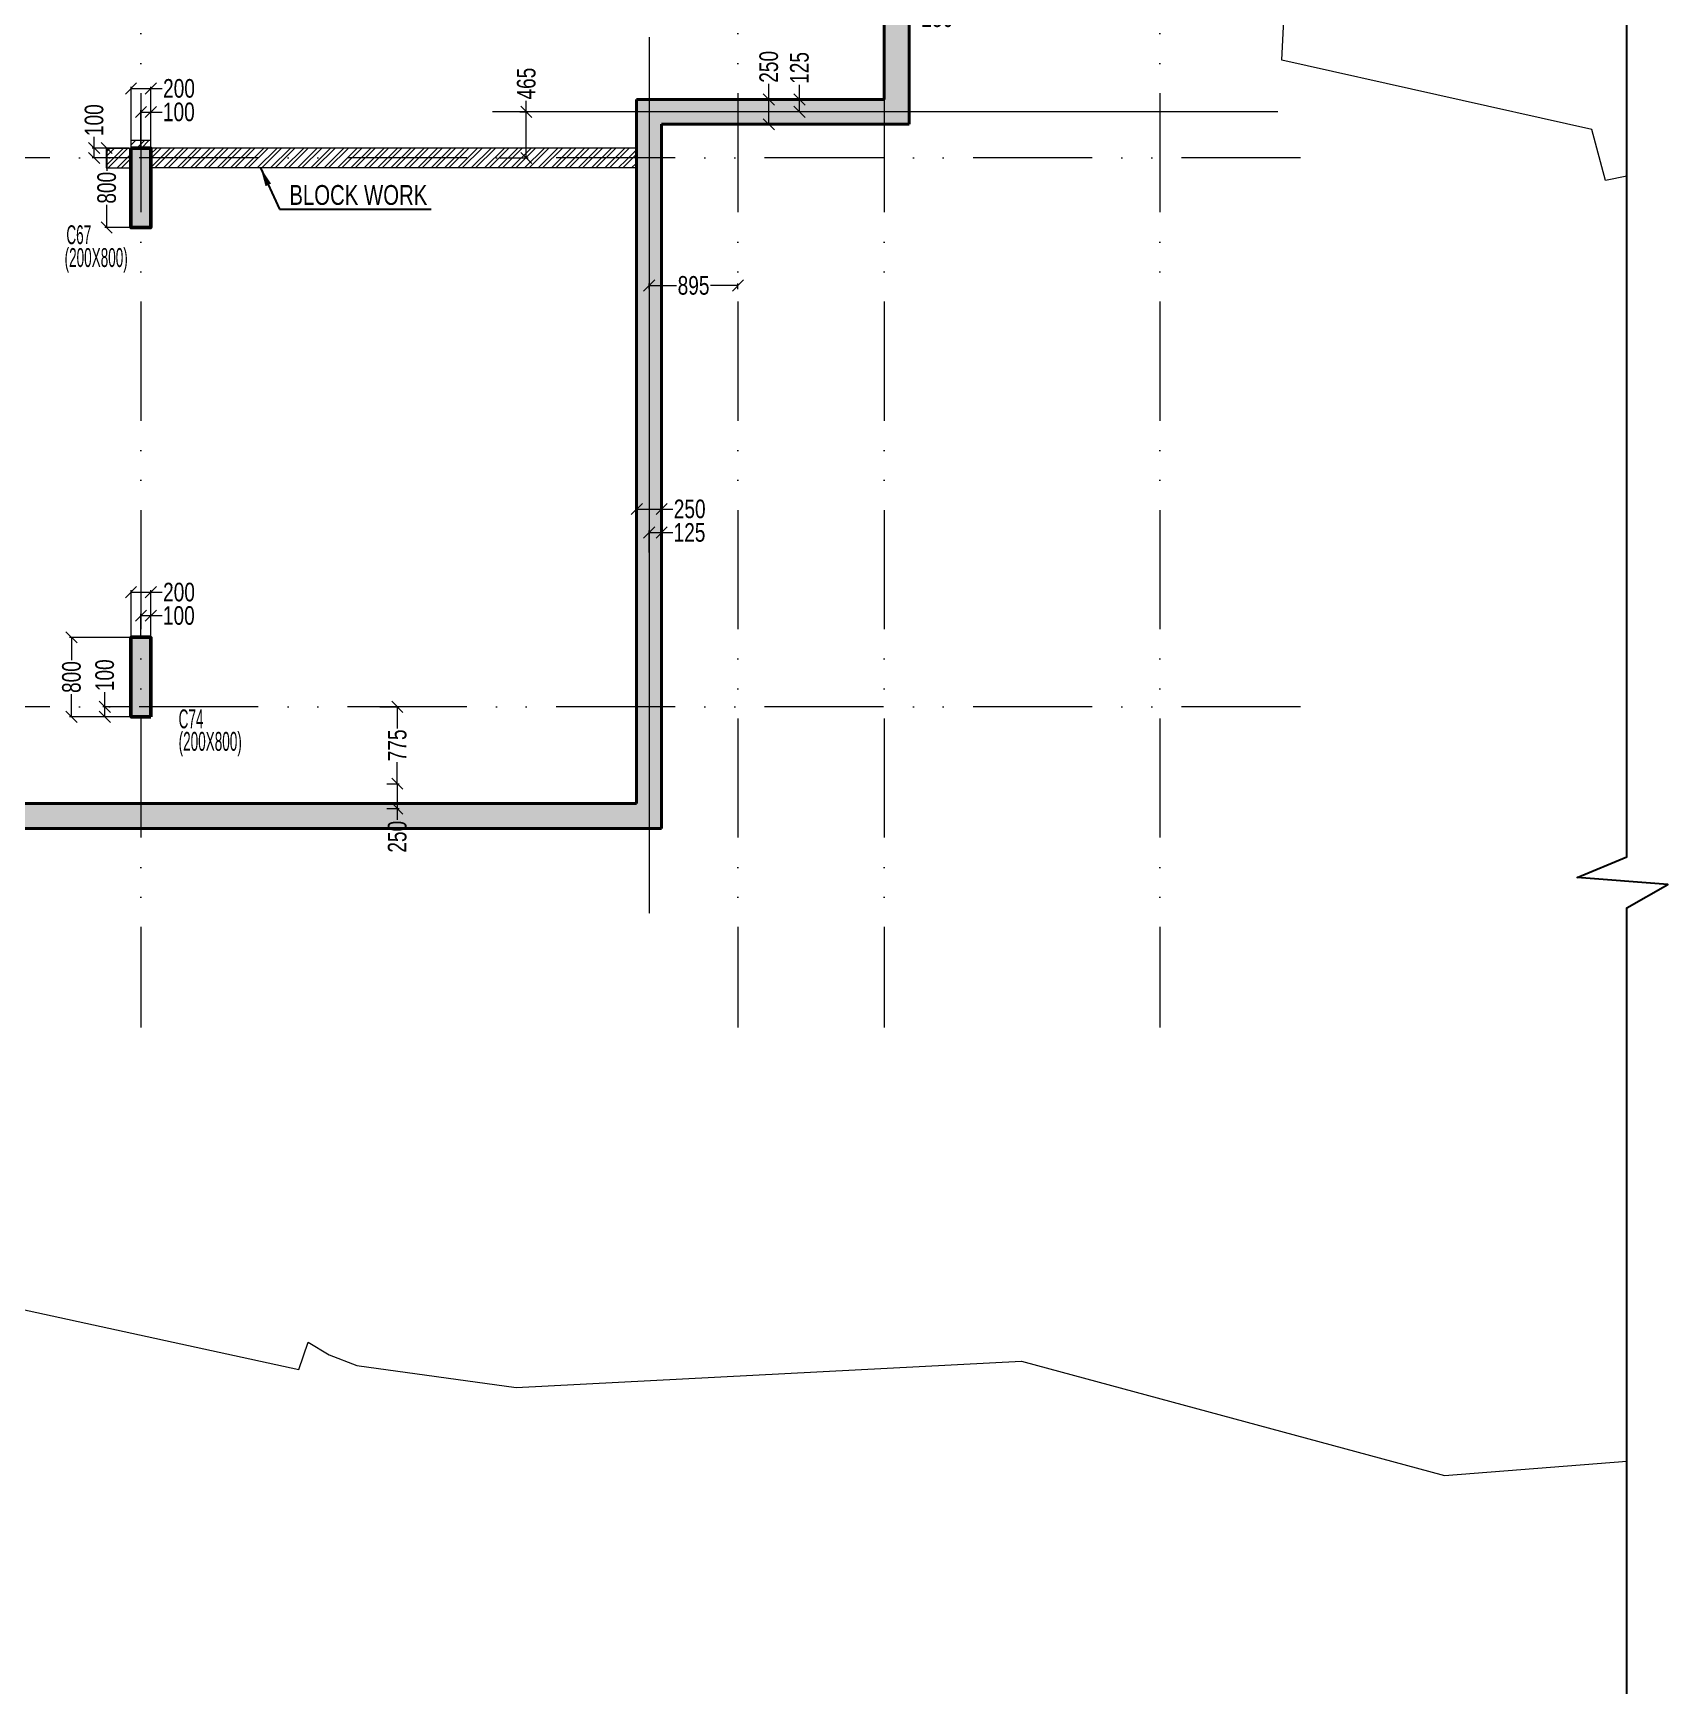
# Model space of a CAD drawing. Header units: millimetres. Extents: x 359 to 43503, y 1365 to 61403.
# Drawn here: x 27035 to 43503, y 1365 to 18096 of the extents above; entities that cross this region are included whole.
import ezdxf

# ---------------------------------------------------------------- set-up
doc = ezdxf.new("R2010")
doc.units = ezdxf.units.MM
doc.linetypes.add('ACAD_ISO04W100', pattern=[30, 24, -3, 0, -3])
doc.linetypes.add('ACAD_ISO12W100', pattern=[21, 12, -3, 0, -3, 0, -3])
for name, color, linetype, lineweight in [('-STR-WALL HAT', 250, 'Continuous', 20), ('A-ANNO-DIMS', 8, 'Continuous', 15), ('A-ANNO-GRID-LINE', 9, 'ACAD_ISO04W100', 20), ('A-CLMN', 5, 'Continuous', 50), ('A-CONC', 5, 'Continuous', 40), ('A-CONC-PATT', 253, 'Continuous', 0), ('Block work', 2, 'Continuous', 13), ('ESGridAnnotations', 181, 'Continuous', 20), ('S-COLS-IDEN', 4, 'Continuous', 9), ('S-FNDN-IDEN', 4, 'Continuous', 9), ('STR-COL-DIM', 8, 'Continuous', 18), ('STR-GRID-LINE', 8, 'ACAD_ISO04W100', 15)]:
    doc.layers.add(name, color=color, linetype=linetype, lineweight=lineweight)
doc.layers.add('CHECK LAYER', color=1, linetype='Continuous', plot=False)
doc.layers.add('COMMENTS', color=1, linetype='Continuous')
doc.layers.add('TEMP', color=8, linetype='Continuous')
doc.styles.add('SOBHA', font='swisscl.ttf')
doc.styles.add('Swis721 LtCn BT', font='swisscl.ttf', dxfattribs={"width": 0.7, "height": 250})
doc.styles.add('Swis721 LtCn BT_B', font='', dxfattribs={"width": 0.9, "height": 250})
doc.styles.get('Swis721 LtCn BT_B').set_extended_font_data('Swis721 LtCn BT', bold=True)
doc.dimstyles.new('S-75', dxfattribs={"dimscale": 75, "dimtxt": 2.5, "dimasz": 1.5, "dimexe": 0.25, "dimexo": 0.25, "dimgap": 0.1, "dimtad": 0, "dimdec": 0, "dimzin": 0, "dimdsep": 46, "dimtxsty": 'SOBHA', "dimblk": 'OBLIQUE', "dimcen": 0.09, "dimclrd": 9, "dimclre": 9, "dimclrt": 6, "dimadec": 5, "dimazin": 0, "dimtfac": 1, "dimtdec": 0, "dimtmove": 0, "dimatfit": 3, "dimfxl": 0.18, "dimtolj": 1, "dimtzin": 0, "dimlwd": -1, "dimlwe": -1, "dimarcsym": 0})

# ---------------------------------------------------------------- blocks, each defined once
blk = doc.blocks.new('A$Ca94b9103')
at = {"layer": '-STR-WALL HAT'}
h = blk.add_hatch(dxfattribs=at)
h.set_pattern_fill('AR-CONC', color=8, style=0)
h.set_pattern_definition([(50, (-0.37, 0), (182.1847, -15.9391), [19.05, -209.55]), (355, (-0.37, 0), (-35.2434, 191.0568), [15.24, -167.6406]), (100.45144, (14.81, -1.33), (146.94125, 175.11775), [16.19, -178.0902]), (46.1842, (-0.37, 50.8), (271.079, -42.0423), [28.575, -314.325]), (96.6356, (22.22, 47.3), (237.4041, 247.4261), [24.285, -267.1356]), (351.18415, (-0.37, 50.8), (237.4041, 247.4261), [22.86, -251.4597]), (21, (25.03, 38.1), (151.6144, -102.2652), [19.05, -209.55]), (326, (25.03, 38.1), (61.802, 184.188), [15.24, -167.64]), (71.45144, (37.66, 29.58), (213.4164, 81.9228), [16.19, -178.0899]), (37.5, (-0.37, 0), (3.0886, 84.55504), [0, -165.608, 0, -170.18, 0, -168.275]), (7.5, (-0.37, 0), (66.81966, 100.18057), [0, -97.028, 0, -161.798, 0, -64.135]), (327.5, (-57.01, 0), (135.5906, -5.72874), [0, -63.5, 0, -198.12, 0, -262.89]), (317.5, (-82.41, 0), (148.1292, 25.4265), [0, -82.55, 0, -131.572, 0, -186.69])])
edge = h.paths.add_edge_path()
edge.add_line((18391, 6406), (18391, 51))
edge.add_line((18391, 51), (8201, 51))
edge.add_line((8201, 51), (8201, 47))
edge.add_line((8201, 47), (7951, 47))
edge.add_line((7951, 47), (7950, -199))
edge.add_line((7950, -199), (29145, -199))
edge.add_line((29145, -199), (29146, 6895))
edge.add_line((29146, 6895), (31641, 6895))
edge.add_line((31641, 6895), (31641, 10406))
edge.add_line((31646, 10406), (31391, 10406))
edge.add_line((31391, 10406), (31391, 7145))
edge.add_line((31391, 7145), (28896, 7145))
edge.add_line((28896, 7145), (28896, 51))
edge.add_line((28896, 51), (18147, 51))
edge.add_line((18641, 51), (18641, 6656))
edge.add_line((18641, 6656), (16201, 6656))
edge.add_line((16201, 6656), (16200, 6406))
edge.add_line((16200, 6406), (18391, 6406))
at = {"layer": 'A-CONC-PATT'}
h = blk.add_hatch(color=256, dxfattribs=at)
h.dxf.hatch_style = 1
h.paths.add_polyline_path([(24000, 6656), (23800, 6656), (23800, 5855), (24000, 5855)])
h = blk.add_hatch(color=256, dxfattribs=at)
h.dxf.hatch_style = 1
h.paths.add_polyline_path([(23800, 926), (24000, 926), (24000, 1726), (23800, 1726)])
h = blk.add_hatch(color=256, dxfattribs=at)
h.dxf.hatch_style = 1
h.paths.add_polyline_path([(23800, 926), (24000, 926), (24000, 1726), (23800, 1726)])
at = {"layer": 'Block work', "linetype": 'ByBlock'}
h = blk.add_hatch(dxfattribs=at)
h.set_pattern_fill('ANSI32', color=0, scale=10)
h.set_pattern_definition([(45, (200923.71, 1703718.63), (-67.351921, 67.351921), []), (45, (200968.61, 1703718.63), (-67.351921, 67.351921), [])])
h.paths.add_polyline_path([(21500, 6655), (20850, 6655), (20850, 6456), (21500, 6456)])
h.paths.add_polyline_path([(23800, 6655), (23550, 6655), (23550, 6456), (23800, 6456)])
h.paths.add_polyline_path([(24000, 6731), (23800, 6731), (23800, 6656), (24000, 6656)])
h = blk.add_hatch(dxfattribs=at)
h.set_pattern_fill('ANSI32', color=0, scale=10)
h.set_pattern_definition([(45, (200921.63, 1795788.48), (-67.351921, 67.351921), []), (45, (200966.53, 1795788.48), (-67.351921, 67.351921), [])])
h.paths.add_polyline_path([(28793, 6455), (28793, 6655), (28793, 6655), (28792, 6455), (28894, 6455), (28894, 6655), (23998, 6655), (23998, 6455)])
at = {"layer": 'A-CLMN', "elevation": -1}
for points in [[(23800, 6656), (24000, 6656), (24000, 5855), (23800, 5855)], [(24000, 926), (23800, 926), (23800, 1726), (24000, 1726)], [(24000, 926), (23800, 926), (23800, 1726), (24000, 1726)]]:
    blk.add_lwpolyline(points, close=True, dxfattribs=at)
at = {"layer": 'A-CONC', "ltscale": 50}
for p, q in [((31390, 7146, -1), (31390, 10156, -1)), ((31640, 6896, -1), (31640, 10156)), ((28895, 7146, -1), (31390, 7146, -1)), ((28895, 6656, -1), (28895, 7146, -1)), ((29145, -199, -1), (29145, 6896, -1)), ((29145, 6896, -1), (31640, 6896, -1)), ((28895, 51, -1), (28895, 6656, -1)), ((17245, 51, -1), (28895, 51, -1))]:
    blk.add_line(p, q, dxfattribs=at)
at = {"layer": 'A-CONC', "ltscale": 50, "elevation": -1}
blk.add_lwpolyline([(7950, -199), (29145, -199)], dxfattribs=at)
at = {"layer": 'Block work', "linetype": 'ByBlock'}
for p, q in [((23550, 6655, 1), (23798, 6655, 1)), ((28893, 6655, 1), (23998, 6655, 1)), ((28893, 6455, 1), (23998, 6455, 1))]:
    blk.add_line(p, q, dxfattribs=at)
at = {"layer": 'Block work', "ltscale": 50}
for p, q in [((27665, 6656, 1), (24000, 6655, 1)), ((23550, 6456, 1), (23800, 6456, 1))]:
    blk.add_line(p, q, dxfattribs=at)
at = {"layer": 'Block work', "linetype": 'ByBlock', "elevation": 2695}
blk.add_lwpolyline([(24000, 6731), (23800, 6731), (23800, 6656), (24000, 6656)], close=True, dxfattribs=at)
at = {"layer": 'Block work', "linetype": 'ByBlock', "elevation": 1}
blk.add_lwpolyline([(23550, 6655), (23550, 6456)], dxfattribs=at)
blk = doc.blocks.new('STRG')
at = {"layer": 'A-ANNO-DIMS', "linetype": 'ACAD_ISO12W100', "ltscale": 100}
for p, q in [((44170.1, -1588153, -0.1), (44170.1, -1637469.2, -0.1)), ((50185.1, -1588153, -0.8), (50185.1, -1637469.2, -1.3)), ((51660.1, -1588153, -0.8), (51660.1, -1637469.2, -1.3)), ((54435.1, -1588153, -0.8), (54435.1, -1637469.2, -1.3)), ((55854, -1628709.7, -0.3), (17033.9, -1628709.7, -0.3)), ((55854, -1634239.7, -0.3), (17033.9, -1634239.7, -0.3))]:
    blk.add_line(p, q, dxfattribs=at)
blk = doc.blocks.new('_Oblique')
at = {"color": 0, "linetype": 'ByBlock', "lineweight": -2}
blk.add_line((-0.5, -0.5), (0.5, 0.5), dxfattribs=at)
blk = doc.blocks.new('*D721')
at = {"layer": 'Defpoints', "color": 0, "transparency": 16777216}
for p in [(28221, 12464), (28021, 12009, 0), (28221, 12009, 0)]:
    blk.add_point(p, dxfattribs=at)
at = {"layer": 'STR-COL-DIM', "color": 9, "transparency": 16777216}
for p, q in [((28021, 12027), (28021, 12483)), ((28021, 12464), (28221, 12464)), ((28221, 12027), (28221, 12483)), ((28221, 12464), (28333, 12464))]:
    blk.add_line(p, q, dxfattribs=at)
at = {"layer": 'STR-COL-DIM', "color": 9, "transparency": 16777216, "xscale": 112.5, "yscale": 112.5, "zscale": 112.5, "rotation": 180}
blk.add_blockref('_Oblique', (28021, 12464), dxfattribs=at)
at = {"layer": 'STR-COL-DIM', "color": 9, "transparency": 16777216, "xscale": 112.5, "yscale": 112.5, "zscale": 112.5}
blk.add_blockref('_Oblique', (28221, 12464), dxfattribs=at)
at = {"layer": 'STR-COL-DIM', "color": 6, "transparency": 16777216, "insert": (28504, 12464), "char_height": 187.5, "attachment_point": 5, "style": 'SOBHA'}
blk.add_mtext('\\A1;200', dxfattribs=at)
blk = doc.blocks.new('*D722')
at = {"layer": 'Defpoints', "color": 0, "transparency": 16777216}
for p in [(28221, 12228), (28121, 12009, 0), (28221, 12009, -1)]:
    blk.add_point(p, dxfattribs=at)
at = {"layer": 'STR-COL-DIM', "color": 9, "transparency": 16777216}
for p, q in [((28121, 12027), (28121, 12246)), ((28121, 12228), (28221, 12228)), ((28221, 12027), (28221, 12246)), ((28221, 12228), (28333, 12228))]:
    blk.add_line(p, q, dxfattribs=at)
at = {"layer": 'STR-COL-DIM', "color": 9, "transparency": 16777216, "xscale": 112.5, "yscale": 112.5, "zscale": 112.5, "rotation": 180}
blk.add_blockref('_Oblique', (28121, 12228), dxfattribs=at)
at = {"layer": 'STR-COL-DIM', "color": 9, "transparency": 16777216, "xscale": 112.5, "yscale": 112.5, "zscale": 112.5}
blk.add_blockref('_Oblique', (28221, 12228), dxfattribs=at)
at = {"layer": 'STR-COL-DIM', "color": 6, "transparency": 16777216, "insert": (28502, 12228), "char_height": 187.5, "attachment_point": 5, "style": 'SOBHA'}
blk.add_mtext('\\A1;100', dxfattribs=at)
blk = doc.blocks.new('*D723')
at = {"layer": 'Defpoints', "color": 0, "transparency": 16777216}
for p in [(28021, 11309, 0), (27756, 11209), (28021, 11209)]:
    blk.add_point(p, dxfattribs=at)
at = {"layer": 'STR-COL-DIM', "color": 9, "transparency": 16777216}
for p, q in [((27756, 11309), (27756, 11458)), ((28002, 11309), (27737, 11309)), ((27756, 11209), (27756, 11309)), ((28002, 11209), (27737, 11209))]:
    blk.add_line(p, q, dxfattribs=at)
at = {"layer": 'STR-COL-DIM', "color": 9, "transparency": 16777216, "xscale": 112.5, "yscale": 112.5, "zscale": 112.5}
for p, rotation in [((27756, 11309), 90), ((27756, 11209), 270)]:
    blk.add_blockref('_Oblique', p, dxfattribs=dict(at, rotation=rotation))
at = {"layer": 'STR-COL-DIM', "color": 6, "transparency": 16777216, "insert": (27756, 11627), "char_height": 187.5, "attachment_point": 5, "rotation": 90, "style": 'SOBHA'}
blk.add_mtext('\\A1;100', dxfattribs=at)
blk = doc.blocks.new('*D724')
at = {"layer": 'Defpoints', "color": 0, "transparency": 16777216}
for p in [(27421, 12009), (28021, 12009), (28021, 11209)]:
    blk.add_point(p, dxfattribs=at)
at = {"layer": 'STR-COL-DIM', "color": 9, "transparency": 16777216}
for p, q in [((28002, 12009), (27402, 12009)), ((27421, 12009), (27421, 11780)), ((27421, 11209), (27421, 11437)), ((28002, 11209), (27402, 11209))]:
    blk.add_line(p, q, dxfattribs=at)
at = {"layer": 'STR-COL-DIM', "color": 9, "transparency": 16777216, "xscale": 112.5, "yscale": 112.5, "zscale": 112.5}
for p, rotation in [((27421, 12009), 90), ((27421, 11209), 270)]:
    blk.add_blockref('_Oblique', p, dxfattribs=dict(at, rotation=rotation))
at = {"layer": 'STR-COL-DIM', "color": 6, "transparency": 16777216, "insert": (27421, 11609), "char_height": 187.5, "attachment_point": 5, "rotation": 90, "style": 'SOBHA'}
blk.add_mtext('\\A1;800', dxfattribs=at)
blk = doc.blocks.new('*D608')
at = {"layer": 'Defpoints', "color": 0, "transparency": 16777216}
for p in [(28221, 17539), (28021, 16939, 0), (28221, 16939, 0)]:
    blk.add_point(p, dxfattribs=at)
at = {"layer": 'STR-COL-DIM', "color": 9, "transparency": 16777216}
for p, q in [((28021, 16957), (28021, 17557)), ((28021, 17539), (28221, 17539)), ((28221, 16957), (28221, 17557)), ((28221, 17539), (28333, 17539))]:
    blk.add_line(p, q, dxfattribs=at)
at = {"layer": 'STR-COL-DIM', "color": 9, "transparency": 16777216, "xscale": 112.5, "yscale": 112.5, "zscale": 112.5, "rotation": 180}
blk.add_blockref('_Oblique', (28021, 17539), dxfattribs=at)
at = {"layer": 'STR-COL-DIM', "color": 9, "transparency": 16777216, "xscale": 112.5, "yscale": 112.5, "zscale": 112.5}
blk.add_blockref('_Oblique', (28221, 17539), dxfattribs=at)
at = {"layer": 'STR-COL-DIM', "color": 6, "transparency": 16777216, "insert": (28504, 17539), "char_height": 187.5, "attachment_point": 5, "style": 'SOBHA'}
blk.add_mtext('\\A1;200', dxfattribs=at)
blk = doc.blocks.new('*D609')
at = {"layer": 'Defpoints', "color": 0, "transparency": 16777216}
for p in [(28221, 17302), (28121, 16939, 0), (28221, 16939, -1)]:
    blk.add_point(p, dxfattribs=at)
at = {"layer": 'STR-COL-DIM', "color": 9, "transparency": 16777216}
for p, q in [((28121, 16957), (28121, 17321)), ((28121, 17302), (28221, 17302)), ((28221, 16957), (28221, 17321)), ((28221, 17302), (28333, 17302))]:
    blk.add_line(p, q, dxfattribs=at)
at = {"layer": 'STR-COL-DIM', "color": 9, "transparency": 16777216, "xscale": 112.5, "yscale": 112.5, "zscale": 112.5, "rotation": 180}
blk.add_blockref('_Oblique', (28121, 17302), dxfattribs=at)
at = {"layer": 'STR-COL-DIM', "color": 9, "transparency": 16777216, "xscale": 112.5, "yscale": 112.5, "zscale": 112.5}
blk.add_blockref('_Oblique', (28221, 17302), dxfattribs=at)
at = {"layer": 'STR-COL-DIM', "color": 6, "transparency": 16777216, "insert": (28502, 17302), "char_height": 187.5, "attachment_point": 5, "style": 'SOBHA'}
blk.add_mtext('\\A1;100', dxfattribs=at)
blk = doc.blocks.new('*D610')
at = {"layer": 'Defpoints', "color": 0, "transparency": 16777216}
for p in [(28021, 16939, 0), (27649, 16839), (28021, 16839)]:
    blk.add_point(p, dxfattribs=at)
at = {"layer": 'STR-COL-DIM', "color": 9, "transparency": 16777216}
for p, q in [((28002, 16939), (27630, 16939)), ((27649, 16939), (27649, 17051)), ((27649, 16839), (27649, 16939)), ((28002, 16839), (27630, 16839))]:
    blk.add_line(p, q, dxfattribs=at)
at = {"layer": 'STR-COL-DIM', "color": 9, "transparency": 16777216, "xscale": 112.5, "yscale": 112.5, "zscale": 112.5}
for p, rotation in [((27649, 16939), 90), ((27649, 16839), 270)]:
    blk.add_blockref('_Oblique', p, dxfattribs=dict(at, rotation=rotation))
at = {"layer": 'STR-COL-DIM', "color": 6, "transparency": 16777216, "insert": (27649, 17220), "char_height": 187.5, "attachment_point": 5, "rotation": 90, "style": 'SOBHA'}
blk.add_mtext('\\A1;100', dxfattribs=at)
blk = doc.blocks.new('*D611')
at = {"layer": 'Defpoints', "color": 0, "transparency": 16777216}
for p in [(27776, 16939), (28021, 16939), (28021, 16139)]:
    blk.add_point(p, dxfattribs=at)
at = {"layer": 'STR-COL-DIM', "color": 9, "transparency": 16777216}
for p, q in [((28002, 16939), (27757, 16939)), ((27776, 16939), (27776, 16710)), ((27776, 16139), (27776, 16367)), ((28002, 16139), (27757, 16139))]:
    blk.add_line(p, q, dxfattribs=at)
at = {"layer": 'STR-COL-DIM', "color": 9, "transparency": 16777216, "xscale": 112.5, "yscale": 112.5, "zscale": 112.5}
for p, rotation in [((27776, 16939), 90), ((27776, 16139), 270)]:
    blk.add_blockref('_Oblique', p, dxfattribs=dict(at, rotation=rotation))
at = {"layer": 'STR-COL-DIM', "color": 6, "transparency": 16777216, "insert": (27776, 16539), "char_height": 187.5, "attachment_point": 5, "rotation": 90, "style": 'SOBHA'}
blk.add_mtext('\\A1;800', dxfattribs=at)
blk = doc.blocks.new('*D630')
at = {"layer": 'Defpoints', "color": 0, "transparency": 16777216}
for p in [(28221, 12464), (28021, 12009, 0), (28221, 12009, 0)]:
    blk.add_point(p, dxfattribs=at)
at = {"layer": 'STR-COL-DIM', "color": 9, "transparency": 16777216}
for p, q in [((28021, 12027), (28021, 12483)), ((28021, 12464), (28221, 12464)), ((28221, 12027), (28221, 12483)), ((28221, 12464), (28333, 12464))]:
    blk.add_line(p, q, dxfattribs=at)
at = {"layer": 'STR-COL-DIM', "color": 9, "transparency": 16777216, "xscale": 112.5, "yscale": 112.5, "zscale": 112.5, "rotation": 180}
blk.add_blockref('_Oblique', (28021, 12464), dxfattribs=at)
at = {"layer": 'STR-COL-DIM', "color": 9, "transparency": 16777216, "xscale": 112.5, "yscale": 112.5, "zscale": 112.5}
blk.add_blockref('_Oblique', (28221, 12464), dxfattribs=at)
at = {"layer": 'STR-COL-DIM', "color": 6, "transparency": 16777216, "insert": (28504, 12464), "char_height": 187.5, "attachment_point": 5, "style": 'SOBHA'}
blk.add_mtext('\\A1;200', dxfattribs=at)
blk = doc.blocks.new('*D631')
at = {"layer": 'Defpoints', "color": 0, "transparency": 16777216}
for p in [(28221, 12228), (28121, 12009, 0), (28221, 12009, -1)]:
    blk.add_point(p, dxfattribs=at)
at = {"layer": 'STR-COL-DIM', "color": 9, "transparency": 16777216}
for p, q in [((28121, 12027), (28121, 12246)), ((28121, 12228), (28221, 12228)), ((28221, 12027), (28221, 12246)), ((28221, 12228), (28333, 12228))]:
    blk.add_line(p, q, dxfattribs=at)
at = {"layer": 'STR-COL-DIM', "color": 9, "transparency": 16777216, "xscale": 112.5, "yscale": 112.5, "zscale": 112.5, "rotation": 180}
blk.add_blockref('_Oblique', (28121, 12228), dxfattribs=at)
at = {"layer": 'STR-COL-DIM', "color": 9, "transparency": 16777216, "xscale": 112.5, "yscale": 112.5, "zscale": 112.5}
blk.add_blockref('_Oblique', (28221, 12228), dxfattribs=at)
at = {"layer": 'STR-COL-DIM', "color": 6, "transparency": 16777216, "insert": (28502, 12228), "char_height": 187.5, "attachment_point": 5, "style": 'SOBHA'}
blk.add_mtext('\\A1;100', dxfattribs=at)
blk = doc.blocks.new('*D632')
at = {"layer": 'Defpoints', "color": 0, "transparency": 16777216}
for p in [(28021, 11309, 0), (27756, 11209), (28021, 11209)]:
    blk.add_point(p, dxfattribs=at)
at = {"layer": 'STR-COL-DIM', "color": 9, "transparency": 16777216}
for p, q in [((27756, 11309), (27756, 11458)), ((28002, 11309), (27737, 11309)), ((27756, 11209), (27756, 11309)), ((28002, 11209), (27737, 11209))]:
    blk.add_line(p, q, dxfattribs=at)
at = {"layer": 'STR-COL-DIM', "color": 9, "transparency": 16777216, "xscale": 112.5, "yscale": 112.5, "zscale": 112.5}
for p, rotation in [((27756, 11309), 90), ((27756, 11209), 270)]:
    blk.add_blockref('_Oblique', p, dxfattribs=dict(at, rotation=rotation))
at = {"layer": 'STR-COL-DIM', "color": 6, "transparency": 16777216, "insert": (27756, 11627), "char_height": 187.5, "attachment_point": 5, "rotation": 90, "style": 'SOBHA'}
blk.add_mtext('\\A1;100', dxfattribs=at)
blk = doc.blocks.new('*D633')
at = {"layer": 'Defpoints', "color": 0, "transparency": 16777216}
for p in [(27421, 12009), (28021, 12009), (28021, 11209)]:
    blk.add_point(p, dxfattribs=at)
at = {"layer": 'STR-COL-DIM', "color": 9, "transparency": 16777216}
for p, q in [((28002, 12009), (27402, 12009)), ((27421, 12009), (27421, 11780)), ((27421, 11209), (27421, 11437)), ((28002, 11209), (27402, 11209))]:
    blk.add_line(p, q, dxfattribs=at)
at = {"layer": 'STR-COL-DIM', "color": 9, "transparency": 16777216, "xscale": 112.5, "yscale": 112.5, "zscale": 112.5}
for p, rotation in [((27421, 12009), 90), ((27421, 11209), 270)]:
    blk.add_blockref('_Oblique', p, dxfattribs=dict(at, rotation=rotation))
at = {"layer": 'STR-COL-DIM', "color": 6, "transparency": 16777216, "insert": (27421, 11609), "char_height": 187.5, "attachment_point": 5, "rotation": 90, "style": 'SOBHA'}
blk.add_mtext('\\A1;800', dxfattribs=at)
blk = doc.blocks.new('*D645')
at = {"layer": 'Defpoints', "color": 0, "linetype": 'ByBlock', "transparency": 16777216}
for p in [(30579, 10534, 0), (30579, 10284, 0), (30703, 10284)]:
    blk.add_point(p, dxfattribs=at)
at = {"layer": 'STR-COL-DIM', "color": 9, "transparency": 16777216}
for p, q in [((30598, 10534), (30722, 10534)), ((30703, 10534), (30703, 10284)), ((30598, 10284), (30722, 10284)), ((30703, 10284), (30703, 10171))]:
    blk.add_line(p, q, dxfattribs=at)
at = {"layer": 'STR-COL-DIM', "color": 9, "linetype": 'ByBlock', "transparency": 16777216, "xscale": 112.5, "yscale": 112.5, "zscale": 112.5}
for p, rotation in [((30703, 10534), 90), ((30703, 10284), 270)]:
    blk.add_blockref('_Oblique', p, dxfattribs=dict(at, rotation=rotation))
at = {"layer": 'STR-COL-DIM', "color": 6, "linetype": 'ByBlock', "transparency": 16777216, "insert": (30703, 10000), "char_height": 187.5, "attachment_point": 5, "rotation": 90, "style": 'SOBHA'}
blk.add_mtext('\\A1;250', dxfattribs=at)
blk = doc.blocks.new('*D485')
at = {"layer": 'Defpoints', "color": 0, "transparency": 16777216}
for p in [(33366, 13302), (33116, 12846, 0), (33366, 12846, 0)]:
    blk.add_point(p, dxfattribs=at)
at = {"layer": 'STR-COL-DIM', "color": 9, "transparency": 16777216}
for p, q in [((33116, 12865), (33116, 13320)), ((33116, 13302), (33366, 13302)), ((33366, 12865), (33366, 13320)), ((33366, 13302), (33478, 13302))]:
    blk.add_line(p, q, dxfattribs=at)
at = {"layer": 'STR-COL-DIM', "color": 9, "transparency": 16777216, "xscale": 112.5, "yscale": 112.5, "zscale": 112.5, "rotation": 180}
blk.add_blockref('_Oblique', (33116, 13302), dxfattribs=at)
at = {"layer": 'STR-COL-DIM', "color": 9, "transparency": 16777216, "xscale": 112.5, "yscale": 112.5, "zscale": 112.5}
blk.add_blockref('_Oblique', (33366, 13302), dxfattribs=at)
at = {"layer": 'STR-COL-DIM', "color": 6, "transparency": 16777216, "insert": (33649, 13302), "char_height": 187.5, "attachment_point": 5, "style": 'SOBHA'}
blk.add_mtext('\\A1;250', dxfattribs=at)
blk = doc.blocks.new('*D486')
at = {"layer": 'Defpoints', "color": 0, "transparency": 16777216}
for p in [(33366, 13065), (33240, 12846, 1), (33366, 12846, -1)]:
    blk.add_point(p, dxfattribs=at)
at = {"layer": 'STR-COL-DIM', "color": 9, "transparency": 16777216}
for p, q in [((33240, 12865), (33240, 13084)), ((33240, 13065), (33366, 13065)), ((33366, 12865), (33366, 13084)), ((33366, 13065), (33478, 13065))]:
    blk.add_line(p, q, dxfattribs=at)
at = {"layer": 'STR-COL-DIM', "color": 9, "transparency": 16777216, "xscale": 112.5, "yscale": 112.5, "zscale": 112.5, "rotation": 180}
blk.add_blockref('_Oblique', (33240, 13065), dxfattribs=at)
at = {"layer": 'STR-COL-DIM', "color": 9, "transparency": 16777216, "xscale": 112.5, "yscale": 112.5, "zscale": 112.5}
blk.add_blockref('_Oblique', (33366, 13065), dxfattribs=at)
at = {"layer": 'STR-COL-DIM', "color": 6, "transparency": 16777216, "insert": (33647, 13065), "char_height": 187.5, "attachment_point": 5, "style": 'SOBHA'}
blk.add_mtext('\\A1;125', dxfattribs=at)
blk = doc.blocks.new('*D487')
at = {"layer": 'Defpoints', "color": 0, "transparency": 16777216}
for p in [(35861, 18251), (35611, 17795, 0), (35861, 17795, 0)]:
    blk.add_point(p, dxfattribs=at)
at = {"layer": 'STR-COL-DIM', "color": 9, "transparency": 16777216}
for p, q in [((35611, 17814), (35611, 18269)), ((35611, 18251), (35861, 18251)), ((35861, 17814), (35861, 18269)), ((35861, 18251), (35973, 18251))]:
    blk.add_line(p, q, dxfattribs=at)
at = {"layer": 'STR-COL-DIM', "color": 9, "transparency": 16777216, "xscale": 112.5, "yscale": 112.5, "zscale": 112.5, "rotation": 180}
blk.add_blockref('_Oblique', (35611, 18251), dxfattribs=at)
at = {"layer": 'STR-COL-DIM', "color": 9, "transparency": 16777216, "xscale": 112.5, "yscale": 112.5, "zscale": 112.5}
blk.add_blockref('_Oblique', (35861, 18251), dxfattribs=at)
at = {"layer": 'STR-COL-DIM', "color": 6, "transparency": 16777216, "insert": (36144, 18251), "char_height": 187.5, "attachment_point": 5, "style": 'SOBHA'}
blk.add_mtext('\\A1;250', dxfattribs=at)
blk = doc.blocks.new('*D873')
at = {"layer": 'Defpoints', "color": 0, "linetype": 'ByBlock', "transparency": 16777216}
for p in [(31918, 17303, 0), (32003, 17303), (31718, 16839, -1)]:
    blk.add_point(p, dxfattribs=at)
at = {"layer": 'STR-COL-DIM', "color": 9, "transparency": 16777216}
for p, q in [((32003, 17303), (32003, 17416)), ((31937, 17303), (32022, 17303)), ((32003, 16839), (32003, 17303)), ((31737, 16839), (32022, 16839))]:
    blk.add_line(p, q, dxfattribs=at)
at = {"layer": 'STR-COL-DIM', "color": 9, "linetype": 'ByBlock', "transparency": 16777216, "xscale": 112.5, "yscale": 112.5, "zscale": 112.5}
for p, rotation in [((32003, 17303), 90), ((32003, 16839), 270)]:
    blk.add_blockref('_Oblique', p, dxfattribs=dict(at, rotation=rotation))
at = {"layer": 'STR-COL-DIM', "color": 6, "linetype": 'ByBlock', "transparency": 16777216, "insert": (32003, 17588), "char_height": 187.5, "attachment_point": 5, "rotation": 90, "style": 'SOBHA'}
blk.add_mtext('\\A1;465', dxfattribs=at)
blk = doc.blocks.new('*D488')
at = {"layer": 'Defpoints', "color": 0, "transparency": 16777216}
for p in [(34755, 17428), (34967, 17428), (34967, 17303, 0)]:
    blk.add_point(p, dxfattribs=at)
at = {"layer": 'STR-COL-DIM', "color": 9, "transparency": 16777216}
for p, q in [((34755, 17428), (34755, 17577)), ((34948, 17428), (34737, 17428)), ((34755, 17303), (34755, 17428)), ((34948, 17303), (34737, 17303))]:
    blk.add_line(p, q, dxfattribs=at)
at = {"layer": 'STR-COL-DIM', "color": 9, "transparency": 16777216, "xscale": 112.5, "yscale": 112.5, "zscale": 112.5}
for p, rotation in [((34755, 17428), 90), ((34755, 17303), 270)]:
    blk.add_blockref('_Oblique', p, dxfattribs=dict(at, rotation=rotation))
at = {"layer": 'STR-COL-DIM', "color": 6, "transparency": 16777216, "insert": (34755, 17746), "char_height": 187.5, "attachment_point": 5, "rotation": 90, "style": 'SOBHA'}
blk.add_mtext('\\A1;125', dxfattribs=at)
blk = doc.blocks.new('*D489')
at = {"layer": 'Defpoints', "color": 0, "transparency": 16777216}
for p in [(34446, 17428), (34967, 17428), (34971, 17178, 0)]:
    blk.add_point(p, dxfattribs=at)
at = {"layer": 'STR-COL-DIM', "color": 9, "transparency": 16777216}
for p, q in [((34446, 17428), (34446, 17585)), ((34948, 17428), (34427, 17428)), ((34446, 17178), (34446, 17428)), ((34952, 17178), (34427, 17178))]:
    blk.add_line(p, q, dxfattribs=at)
at = {"layer": 'STR-COL-DIM', "color": 9, "transparency": 16777216, "xscale": 112.5, "yscale": 112.5, "zscale": 112.5}
for p, rotation in [((34446, 17428), 90), ((34446, 17178), 270)]:
    blk.add_blockref('_Oblique', p, dxfattribs=dict(at, rotation=rotation))
at = {"layer": 'STR-COL-DIM', "color": 6, "transparency": 16777216, "insert": (34446, 17757), "char_height": 187.5, "attachment_point": 5, "rotation": 90, "style": 'SOBHA'}
blk.add_mtext('\\A1;250', dxfattribs=at)
blk = doc.blocks.new('*D534')
at = {"layer": 'Defpoints', "color": 0, "linetype": 'ByBlock', "transparency": 16777216}
for p in [(33240, 15499, 1), (34135, 15554), (34135, 15499, 0)]:
    blk.add_point(p, dxfattribs=at)
at = {"layer": 'STR-COL-DIM', "color": 9, "transparency": 16777216}
for p, q in [((33240, 15518), (33240, 15573)), ((34135, 15518), (34135, 15573)), ((33240, 15554), (33517, 15554)), ((34135, 15554), (33859, 15554))]:
    blk.add_line(p, q, dxfattribs=at)
at = {"layer": 'STR-COL-DIM', "color": 9, "linetype": 'ByBlock', "transparency": 16777216, "xscale": 112.5, "yscale": 112.5, "zscale": 112.5, "rotation": 180}
blk.add_blockref('_Oblique', (33240, 15554), dxfattribs=at)
at = {"layer": 'STR-COL-DIM', "color": 9, "linetype": 'ByBlock', "transparency": 16777216, "xscale": 112.5, "yscale": 112.5, "zscale": 112.5}
blk.add_blockref('_Oblique', (34135, 15554), dxfattribs=at)
at = {"layer": 'STR-COL-DIM', "color": 6, "linetype": 'ByBlock', "transparency": 16777216, "insert": (33688, 15554), "char_height": 187.5, "attachment_point": 5, "style": 'SOBHA'}
blk.add_mtext('\\A1;895', dxfattribs=at)
blk = doc.blocks.new('*D537')
at = {"layer": 'Defpoints', "color": 0, "linetype": 'ByBlock', "transparency": 16777216}
for p in [(30507, 11309, 0), (30703, 11309), (30579, 10534, 1)]:
    blk.add_point(p, dxfattribs=at)
at = {"layer": 'STR-COL-DIM', "color": 9, "transparency": 16777216}
for p, q in [((30526, 11309), (30722, 11309)), ((30703, 11309), (30703, 11092)), ((30703, 10534), (30703, 10751)), ((30598, 10534), (30722, 10534))]:
    blk.add_line(p, q, dxfattribs=at)
at = {"layer": 'STR-COL-DIM', "color": 9, "linetype": 'ByBlock', "transparency": 16777216, "xscale": 112.5, "yscale": 112.5, "zscale": 112.5}
for p, rotation in [((30703, 11309), 90), ((30703, 10534), 270)]:
    blk.add_blockref('_Oblique', p, dxfattribs=dict(at, rotation=rotation))
at = {"layer": 'STR-COL-DIM', "color": 6, "linetype": 'ByBlock', "transparency": 16777216, "insert": (30703, 10921), "char_height": 187.5, "attachment_point": 5, "rotation": 90, "style": 'SOBHA'}
blk.add_mtext('\\A1;775', dxfattribs=at)
blk = doc.blocks.new('A$Cf6cfdd6f')
at = {"layer": 'S-COLS-IDEN', "char_height": 190, "width": 501.43, "attachment_point": 1, "style": 'Swis721 LtCn BT'}
for s, insert in [('C67', (23049, 4952, 0)), ('(200X800)', (23031, 4722, 0)), ('C74', (24180, 74)), ('(200X800)', (24180, -153))]:
    blk.add_mtext(s, dxfattribs=dict(at, insert=insert))

msp = doc.modelspace()

# ---------------------------------------------------------------- linework, layer by layer
at = {"layer": 'ESGridAnnotations', "ltscale": 0.01, "elevation": -2692.9}
for points in [[(43090.6, 16656.4), (42873.8, 16610.6), (42738.6, 17126.8), (39614.1, 17824.3), (39892.7, 23443.9), (40165.6, 30911.5), (40070.6, 31919.3), (39911.4, 33365.5)], [(17248.4, 5701.2), (18614.7, 5515), (19399, 5417.1), (20183.4, 5319.2), (20258.6, 6133.9), (26031.8, 5209.6), (26034.2, 5431.8), (29712.5, 4630.9), (29804.3, 4907.2), (30016.7, 4778.6), (30296.1, 4674.1), (31901.6, 4451.9), (36992.9, 4717.6), (41254.3, 3564.7), (43090.6, 3708.8)]]:
    msp.add_lwpolyline(points, dxfattribs=at)
at = {"layer": 'STR-GRID-LINE', "ltscale": 0.3}
for p, q in [((33240.3, 18054.9, 0.9), (33240.3, 9225.7, 0.9)), ((39572.9, 17303.2, 0.5), (31663.3, 17303.2, 0.5))]:
    msp.add_line(p, q, dxfattribs=at)
at = {"layer": 'TEMP', "elevation": -0.3}
msp.add_lwpolyline([(43090.6, 1364.9), (43090.6, 9282.9), (43502.9, 9518), (42588.6, 9589.1), (43090.6, 9797.1), (43090.6, 18376.1)], dxfattribs=at)

# ---------------------------------------------------------------- block references
msp.add_blockref('A$Ca94b9103', (4219.5, 10283.2, 0.8))
at = {"layer": 'A-ANNO-GRID-LINE'}
msp.add_blockref('STRG', (-16050.5, 1645548.5, 0.4), dxfattribs=at)
at = {"layer": 'COMMENTS', "linetype": 'ByBlock'}
msp.add_blockref('A$Cf6cfdd6f', (4320.3, 11208.8, 1.4), dxfattribs=at)

# ---------------------------------------------------------------- texts
at = {"layer": 'S-FNDN-IDEN', "color": 1, "linetype": 'ByBlock', "insert": (29615.8, 16566.4), "char_height": 200, "width": 1623.609, "attachment_point": 1, "style": 'Swis721 LtCn BT_B'}
msp.add_mtext('\\A1;{\\fSwis721 LtCn BT|b0|i0|c0|p34;\\W1;\\C6;BLOCK WORK}', dxfattribs=at)

# ---------------------------------------------------------------- dimensions: what is measured, and where the dimension line sits
at = {"layer": 'STR-COL-DIM'}
for base, p1, p2, picture, middle in [((35860.7, 18250.6, 0.5), (35610.7, 17795.2, 0.7), (35860.7, 17795.2, 0.7), '*D487', (36144.4, 18250.6, 0.5)), ((28220.6, 17538.6, 0.2), (28020.6, 16938.7, 0.4), (28220.6, 16938.7, 0.4), '*D608', (28504.3, 17538.6, 0.2)), ((28220.6, 17302.1, 0.2), (28120.6, 16938.7, 0.4), (28220.6, 16938.7, -0.4), '*D609', (28502.3, 17302.1, 0.2)), ((33365.7, 13301.7, -0.3), (33115.7, 12846.3, -0.1), (33365.7, 12846.3, -0.1), '*D485', (33649.5, 13301.7, -0.3)), ((33365.7, 13065.2, -0.1), (33240.3, 12846.3, 0.9), (33365.7, 12846.3, -0.7), '*D486', (33647.1, 13065.2, -0.1)), ((28220.6, 12464.1, 0.8), (28020.6, 12008.7, 0.9), (28220.6, 12008.7, 0.9), '*D721', (28504.3, 12464.1, 0.8)), ((28220.6, 12464.1, 0.4), (28020.6, 12008.7, 0.5), (28220.6, 12008.7, 0.5), '*D630', (28504.3, 12464.1, 0.4)), ((28220.6, 12227.6, 0.8), (28120.6, 12008.7, 0.9), (28220.6, 12008.7, 0.2), '*D722', (28502.3, 12227.6, 0.8)), ((28220.6, 12227.6, 0.4), (28120.6, 12008.7, 0.5), (28220.6, 12008.7, -0.2), '*D631', (28502.3, 12227.6, 0.4))]:
    dim = msp.add_linear_dim(base=base, p1=p1, p2=p2, dimstyle='S-75', dxfattribs=at)
    dim.commit()
    dim.dimension.update_dxf_attribs({"geometry": picture, "text_midpoint": middle})
for base, p1, p2, picture, middle in [((34445.6, 17428.2, 0.5), (34970.6, 17178.2, 0.8), (34967.1, 17428.2, 0.5), '*D489', (34445.6, 17756.6, 0.5)), ((34755.4, 17428.2, 0.5), (34967.1, 17303.2, 0.1), (34967.1, 17428.2, 0.5), '*D488', (34755.4, 17746.2, 0.5)), ((27648.7, 16838.7, 0.2), (28020.6, 16938.7, 0.4), (28020.6, 16838.7, 0.2), '*D610', (27648.7, 17220.4, 0.2)), ((27755.6, 11208.7, 0.8), (28020.6, 11308.7, 0.6), (28020.6, 11208.7, 0.8), '*D723', (27755.6, 11626.7, 0.8)), ((27755.6, 11208.7, 0.4), (28020.6, 11308.7, 0.2), (28020.6, 11208.7, 0.4), '*D632', (27755.6, 11626.7, 0.4))]:
    dim = msp.add_linear_dim(base=base, p1=p1, p2=p2, angle=90, dimstyle='S-75', dxfattribs=at)
    dim.commit()
    dim.dimension.update_dxf_attribs({"geometry": picture, "text_midpoint": middle, "dimtype": 160})
at = {"layer": 'STR-COL-DIM', "color": 6, "linetype": 'ByBlock'}
dim = msp.add_linear_dim(base=(32003.3804, 17303.1753, 0.7751), p1=(31717.8643, 16838.7344, 0.123), p2=(31917.8509, 17303.1753, 0.4857), angle=90, dimstyle='S-75', override={"dimrnd": 5}, dxfattribs=at)
dim.commit()
dim.dimension.update_dxf_attribs({"geometry": '*D873', "text_midpoint": (32003.3804, 17587.9443, 0.7751), "dimtype": 160})
at = {"layer": 'STR-COL-DIM'}
for base, p1, p2, picture, middle in [((27775.8, 16938.7, 0.2), (28020.6, 16138.7, 0.2), (28020.6, 16938.7, 0.2), '*D611', (27775.8, 16538.7, 0.2)), ((27420.6, 12008.7, 0.8), (28020.6, 11208.7, 0.8), (28020.6, 12008.7, 0.8), '*D724', (27420.6, 11608.7, 0.8)), ((27420.6, 12008.7, 0.4), (28020.6, 11208.7, 0.4), (28020.6, 12008.7, 0.4), '*D633', (27420.6, 11608.7, 0.4))]:
    dim = msp.add_linear_dim(base=base, p1=p1, p2=p2, angle=90, dimstyle='S-75', dxfattribs=at)
    dim.commit()
    dim.dimension.update_dxf_attribs({"geometry": picture, "text_midpoint": middle})
at = {"layer": 'STR-COL-DIM', "color": 6, "linetype": 'ByBlock'}
dim = msp.add_linear_dim(base=(34135.3, 15554.2), p1=(33240.3, 15498.9, 0.9), p2=(34135.3, 15498.9, 0.3), dimstyle='S-75', override={"dimrnd": 5}, dxfattribs=at)
dim.commit()
dim.dimension.update_dxf_attribs({"geometry": '*D534', "text_midpoint": (33687.8, 15554.2)})
at = {"layer": 'STR-COL-DIM', "linetype": 'ByBlock'}
dim = msp.add_linear_dim(base=(30702.8, 11308.7), p1=(30579.5, 10533.7, 0.6), p2=(30506.9, 11308.7, 0.1), angle=90, dimstyle='S-75', override={"dimtmove": 1}, dxfattribs=at)
dim.commit()
dim.dimension.update_dxf_attribs({"geometry": '*D537', "text_midpoint": (30702.8, 10921.2)})
at = {"layer": 'STR-COL-DIM', "color": 6, "linetype": 'ByBlock'}
dim = msp.add_linear_dim(base=(30702.8, 10283.7, 0.8), p1=(30579.5, 10533.7, 0.6), p2=(30579.5, 10283.7, 0.7), angle=90, dimstyle='S-75', dxfattribs=at)
dim.commit()
dim.dimension.update_dxf_attribs({"geometry": '*D645', "text_midpoint": (30702.8, 10000, 0.8)})

# ---------------------------------------------------------------- leaders
at = {"layer": 'CHECK LAYER', "linetype": 'ByBlock'}
msp.add_leader([(29325.8, 16738.6, 1.6), (29515.8, 16324, 1.6), (31045.8, 16324, 1.6)], dimstyle='S-75', override={"dimasz": 2.5, "dimgap": 0.1, "dimtad": 0}, dxfattribs=at)

doc.saveas('drawing.dxf')
